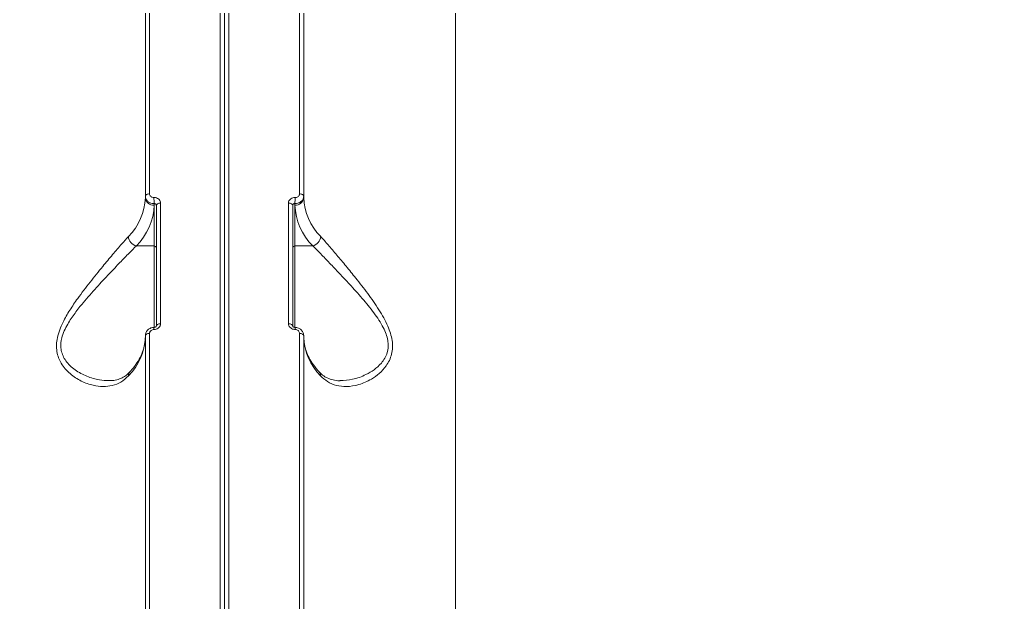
# Model space of a CAD drawing. Header units: millimetres. Extents: x -7151 to 6134, y -5040 to 5562.
# Drawn here: x -74.1 to 149.9, y 1730 to 1862.4 of the extents above; entities that cross this region are included whole.
import ezdxf

# ---------------------------------------------------------------- set-up
doc = ezdxf.new("R2010")
doc.units = ezdxf.units.MM
doc.layers.add('DIKOM_ОБЪЕКТ', color=7, linetype='Continuous')

msp = doc.modelspace()

# ---------------------------------------------------------------- linework, layer by layer
at = {"layer": 'DIKOM_ОБЪЕКТ', "color": 7, "linetype": 'Continuous', "lineweight": 15}
for p, q in [((-28.564, 1548.296), (-28.564, 1963.165)), ((-26.56, 1963.165), (-26.56, 1548.296)), ((-27.562, 1962.65), (-27.562, 1547.781)), ((-45.562, 1822.326), (-45.562, 1893.471)), ((-44.603, 1893.986), (-44.603, 1822.841)), ((-10.521, 1822.841), (-10.521, 1893.986)), ((-9.562, 1893.471), (-9.562, 1822.326)), ((24.94, 1884.297), (24.94, 1584.289)), ((-45.562, 1821.987), (-45.562, 1822.326)), ((-9.562, 1822.326), (-9.562, 1821.987)), ((-43.562, 1820.272), (-43.562, 1820.632)), ((-43.562, 1811.004), (-43.562, 1820.272)), ((-43.062, 1792.803), (-43.062, 1820.232)), ((-42.097, 1820.747), (-42.097, 1793.317)), ((-13.027, 1793.317), (-13.027, 1820.747)), ((-12.062, 1820.232), (-12.062, 1792.803)), ((-11.562, 1820.632), (-11.562, 1820.272)), ((-11.562, 1820.272), (-11.562, 1811.004)), ((-47.612, 1811.004), (-43.562, 1811.004)), ((-43.562, 1792.458), (-43.562, 1811.004)), ((-7.512, 1811.004), (-11.562, 1811.004)), ((-11.562, 1811.004), (-11.562, 1792.446)), ((-45.562, 1719.466), (-45.562, 1790.611)), ((-44.603, 1791.126), (-44.603, 1719.981)), ((-10.521, 1719.981), (-10.521, 1791.126)), ((-9.562, 1790.611), (-9.562, 1719.466))]:
    msp.add_line(p, q, dxfattribs=at)
at = {"layer": 'DIKOM_ОБЪЕКТ', "color": 7, "linetype": 'Continuous', "lineweight": 15, "flags": 128}
for points in [[(-45.562, 1822.326), (-45.544, 1822.424), (-45.49, 1822.519), (-45.402, 1822.606), (-45.283, 1822.683), (-45.139, 1822.747), (-44.973, 1822.796), (-44.792, 1822.828), (-44.603, 1822.841)], [(-9.562, 1822.326), (-9.58, 1822.424), (-9.634, 1822.519), (-9.722, 1822.606), (-9.841, 1822.683), (-9.986, 1822.747), (-10.151, 1822.796), (-10.332, 1822.828), (-10.521, 1822.841)], [(-43.062, 1820.232), (-43.044, 1820.33), (-42.989, 1820.425), (-42.901, 1820.512), (-42.781, 1820.59), (-42.635, 1820.654), (-42.469, 1820.702), (-42.287, 1820.734), (-42.097, 1820.747)], [(-12.062, 1820.232), (-12.08, 1820.33), (-12.135, 1820.425), (-12.223, 1820.512), (-12.343, 1820.59), (-12.489, 1820.654), (-12.656, 1820.702), (-12.837, 1820.734), (-13.027, 1820.747)], [(-43.062, 1792.803), (-43.044, 1792.901), (-42.989, 1792.996), (-42.901, 1793.083), (-42.781, 1793.16), (-42.635, 1793.225), (-42.469, 1793.273), (-42.287, 1793.304), (-42.097, 1793.317)], [(-12.062, 1792.803), (-12.08, 1792.901), (-12.135, 1792.996), (-12.223, 1793.083), (-12.343, 1793.16), (-12.489, 1793.225), (-12.656, 1793.273), (-12.837, 1793.304), (-13.027, 1793.317)], [(-45.562, 1790.611), (-45.544, 1790.709), (-45.49, 1790.803), (-45.402, 1790.891), (-45.283, 1790.968), (-45.139, 1791.032), (-44.973, 1791.081), (-44.792, 1791.112), (-44.603, 1791.126)], [(-9.562, 1790.611), (-9.58, 1790.709), (-9.634, 1790.803), (-9.722, 1790.891), (-9.841, 1790.968), (-9.986, 1791.032), (-10.151, 1791.081), (-10.332, 1791.112), (-10.521, 1791.126)]]:
    msp.add_lwpolyline(points, dxfattribs=at)
at = {"layer": 'DIKOM_ОБЪЕКТ', "color": 7, "linetype": 'Continuous', "lineweight": 15}
for centre, radius, start, end in [((-58.675, 1822.461), 13.122, 314.85899, 357.92732), ((-43.695, 1822.141), 1.874, 184.73325, 274.06473), ((-20.708, 1821.958), 22.893, 179.88508, 183.32042), ((-34.09, 1821.945), 22.567, 356.66471, 0.1497), ((-11.43, 1822.142), 1.874, 265.94532, 355.2567), ((3.552, 1822.461), 13.122, 182.07191, 225.13918), ((-57.332, 1820.771), 13.779, 314.8599, 357.92628), ((2.206, 1820.77), 13.777, 182.07157, 225.14226), ((-47.05, 1813.311), 2.375, 183.65866, 256.29134), ((-8.074, 1813.311), 2.375, 283.71048, 356.34696), ((-43.529, 1810.537), 0.469, 4.75974, 94.01967), ((-11.595, 1810.537), 0.469, 85.9641, 175.25649), ((-41.113, 1792.152), 2.492, 172.24313, 183.42304), ((-13.997, 1792.153), 2.478, 356.5443, 7.78953), ((-58.675, 1790.746), 13.122, 314.85877, 357.92754), ((3.551, 1790.746), 13.122, 182.07168, 225.13941), ((-48.105, 1781.48), 1.315, 138.29289, 181.52408), ((-7.021, 1781.479), 1.316, 358.4809, 41.654)]:
    msp.add_arc(centre, radius, start, end, dxfattribs=at)
for points, knots in [([(-28.563, 1963.65), (-30.584, 1963.643), (-36.443, 1963.623), (-46.138, 1963.465), (-57.637, 1963.122), (-69.113, 1962.616), (-80.558, 1961.947), (-91.963, 1961.117), (-103.32, 1960.126), (-114.62, 1958.975), (-125.854, 1957.665), (-137.015, 1956.196), (-148.094, 1954.57), (-159.082, 1952.787), (-169.971, 1950.85), (-180.753, 1948.76), (-191.42, 1946.518), (-201.964, 1944.126), (-212.377, 1941.585), (-222.652, 1938.899), (-232.78, 1936.067), (-242.753, 1933.094), (-252.565, 1929.98), (-262.208, 1926.729), (-271.675, 1923.342), (-280.958, 1919.822), (-290.052, 1916.173), (-298.948, 1912.395), (-307.64, 1908.493), (-316.122, 1904.469), (-324.387, 1900.326), (-332.429, 1896.067), (-340.242, 1891.696), (-347.82, 1887.215), (-355.157, 1882.628), (-362.249, 1877.938), (-369.088, 1873.149), (-375.671, 1868.265), (-381.992, 1863.288), (-388.046, 1858.223), (-393.829, 1853.074), (-399.336, 1847.843), (-404.564, 1842.537), (-409.507, 1837.157), (-414.163, 1831.709), (-418.527, 1826.196), (-422.597, 1820.623), (-426.368, 1814.994), (-429.842, 1809.314), (-432.995, 1803.584), (-435.333, 1798.966), (-436.51, 1796.245), (-436.849, 1795.463)], [0, 0, 0, 0, 0.0107552, 0.0311878, 0.0516215, 0.0720552, 0.0924884, 0.1129222, 0.1333561, 0.15379, 0.1742241, 0.1946587, 0.215093, 0.2355279, 0.2559631, 0.2763984, 0.2968343, 0.3172703, 0.3377071, 0.358144, 0.3785814, 0.3990192, 0.4194577, 0.4398966, 0.4603357, 0.4807758, 0.5012164, 0.5216576, 0.5420996, 0.5625417, 0.5829848, 0.6034285, 0.6238725, 0.6443172, 0.664762, 0.6852075, 0.705653, 0.7260988, 0.7465444, 0.7669897, 0.7874344, 0.8078782, 0.8283208, 0.8487617, 0.8692001, 0.8896363, 0.9100693, 0.9304984, 0.9509232, 0.9713434, 0.9917579, 1, 1, 1, 1]), ([(-170.269, 1952.01), (-165.948, 1952.79), (-154.306, 1954.89), (-134.999, 1957.79), (-112.336, 1960.541), (-89.184, 1962.654), (-65.614, 1964.107), (-41.696, 1964.873), (-17.958, 1964.938), (5.523, 1964.318), (28.677, 1963.042), (51.882, 1961.092), (75.057, 1958.443), (98.119, 1955.089), (120.56, 1951.104), (142.319, 1946.515), (163.348, 1941.364), (183.991, 1935.568), (204.158, 1929.118), (223.764, 1922.021), (242.379, 1914.434), (259.962, 1906.395), (276.496, 1897.95), (292.25, 1888.961), (307.134, 1879.436), (321.074, 1869.397), (333.764, 1859.064), (345.189, 1848.481), (355.36, 1837.693), (364.461, 1826.526), (372.341, 1814.996), (378.357, 1804.631), (381.158, 1798.09), (382.239, 1795.567)], [0, 0, 0, 0, 0.0192582, 0.0518831, 0.0845332, 0.117158, 0.1507303, 0.1843303, 0.2179029, 0.2505276, 0.2831773, 0.3158024, 0.3493748, 0.3829745, 0.4165472, 0.449172, 0.4818217, 0.5144468, 0.5480193, 0.5816191, 0.6151914, 0.6478161, 0.6804664, 0.7130911, 0.7466635, 0.7802634, 0.8138358, 0.8464606, 0.8791105, 0.9117353, 0.9453077, 0.9789074, 1, 1, 1, 1]), ([(381.791, 1795.326), (381.553, 1795.885), (380.488, 1798.382), (378.287, 1802.779), (375.183, 1808.512), (371.752, 1814.195), (368.025, 1819.829), (364, 1825.407), (359.679, 1830.927), (355.066, 1836.382), (350.166, 1841.77), (344.98, 1847.086), (339.514, 1852.326), (333.771, 1857.487), (327.757, 1862.563), (321.475, 1867.552), (314.93, 1872.45), (308.128, 1877.252), (301.073, 1881.957), (293.771, 1886.558), (286.228, 1891.055), (278.448, 1895.442), (270.439, 1899.717), (262.206, 1903.877), (253.755, 1907.919), (245.093, 1911.839), (236.225, 1915.634), (227.16, 1919.303), (217.903, 1922.842), (208.463, 1926.248), (198.844, 1929.519), (189.056, 1932.653), (179.105, 1935.647), (168.999, 1938.499), (158.745, 1941.207), (148.351, 1943.768), (137.826, 1946.182), (127.175, 1948.446), (116.409, 1950.558), (105.535, 1952.517), (94.56, 1954.322), (83.494, 1955.971), (72.345, 1957.463), (61.12, 1958.796), (49.829, 1959.97), (38.48, 1960.984), (27.081, 1961.838), (15.641, 1962.529), (4.169, 1963.06), (-7.327, 1963.425), (-17.574, 1963.614), (-23.987, 1963.64), (-26.561, 1963.65)], [0, 0, 0, 0, 0.0058769, 0.0262678, 0.0466646, 0.067067, 0.087475, 0.1078878, 0.128305, 0.1487261, 0.1691502, 0.1895772, 0.2100064, 0.2304374, 0.2508698, 0.2713031, 0.291737, 0.3121716, 0.332606, 0.3530404, 0.373475, 0.3939091, 0.4143427, 0.4347762, 0.4552089, 0.4756412, 0.496073, 0.5165039, 0.5369347, 0.5573647, 0.5777943, 0.5982233, 0.6186517, 0.6390797, 0.6595071, 0.6799342, 0.7003609, 0.7207872, 0.7412134, 0.7616387, 0.782064, 0.8024892, 0.8229139, 0.8433384, 0.8637626, 0.8841867, 0.9046107, 0.9250349, 0.9454586, 0.9658823, 0.986306, 1, 1, 1, 1]), ([(-43.562, 1820.632), (-43.71, 1820.639), (-44.082, 1820.657), (-44.645, 1820.857), (-45.151, 1821.24), (-45.496, 1821.749), (-45.54, 1822.134), (-45.562, 1822.326)], [0, 0, 0, 0, 0.1417407, 0.3564051, 0.5709447, 0.7854495, 1, 1, 1, 1]), ([(-44.603, 1822.841), (-44.592, 1822.745), (-44.569, 1822.553), (-44.397, 1822.3), (-44.143, 1822.111), (-43.861, 1822.014), (-43.674, 1822.007), (-43.6, 1822.004)], [0, 0, 0, 0, 0.2141959, 0.4285595, 0.6431792, 0.8580707, 1, 1, 1, 1]), ([(-43.6, 1822.004), (-43.489, 1822), (-43.21, 1821.99), (-42.787, 1821.844), (-42.406, 1821.56), (-42.146, 1821.179), (-42.113, 1820.891), (-42.097, 1820.747)], [0, 0, 0, 0, 0.141914, 0.3567264, 0.5713345, 0.7857422, 1, 1, 1, 1]), ([(-13.027, 1820.747), (-13.02, 1820.841), (-13.002, 1821.079), (-12.822, 1821.438), (-12.482, 1821.758), (-12.031, 1821.971), (-11.693, 1821.993), (-11.524, 1822.004)], [0, 0, 0, 0, 0.1406049, 0.3551178, 0.5699028, 0.7849203, 1, 1, 1, 1]), ([(-9.562, 1822.326), (-9.572, 1822.201), (-9.596, 1821.883), (-9.835, 1821.403), (-10.287, 1820.972), (-10.887, 1820.683), (-11.337, 1820.649), (-11.562, 1820.632)], [0, 0, 0, 0, 0.1407327, 0.3554523, 0.5702539, 0.7851189, 1, 1, 1, 1]), ([(-11.524, 1822.004), (-11.411, 1822.011), (-11.186, 1822.026), (-10.885, 1822.168), (-10.658, 1822.381), (-10.539, 1822.619), (-10.526, 1822.778), (-10.521, 1822.841)], [0, 0, 0, 0, 0.2152115, 0.4301802, 0.6450481, 0.8595396, 1, 1, 1, 1]), ([(-43.062, 1820.232), (-43.067, 1820.28), (-43.079, 1820.376), (-43.165, 1820.499), (-43.292, 1820.589), (-43.432, 1820.633), (-43.525, 1820.632), (-43.562, 1820.632)], [0, 0, 0, 0, 0.21395749, 0.42816397, 0.6428885, 0.85808162, 1, 1, 1, 1]), ([(-11.562, 1820.632), (-11.618, 1820.631), (-11.731, 1820.628), (-11.88, 1820.562), (-11.994, 1820.46), (-12.054, 1820.343), (-12.06, 1820.263), (-12.062, 1820.232)], [0, 0, 0, 0, 0.2153774, 0.4305253, 0.6454167, 0.8596314, 1, 1, 1, 1]), ([(-49.42, 1781.445), (-49.975, 1780.937), (-51.087, 1779.922), (-53.063, 1779.177), (-55.185, 1778.947), (-57.561, 1779.253), (-60.142, 1780.167), (-62.7, 1781.822), (-64.735, 1784.066), (-65.688, 1786.461), (-65.806, 1788.522), (-65.593, 1790.193), (-65.071, 1791.922), (-64.15, 1794.024), (-62.771, 1796.42), (-60.67, 1799.48), (-58.117, 1802.832), (-55.399, 1806.171), (-52.99, 1809.066), (-51.002, 1811.401), (-49.918, 1812.606), (-49.42, 1813.16)], [0, 0, 0, 0, 0.0554749, 0.1110231, 0.166498, 0.2220067, 0.2900252, 0.3579634, 0.4226755, 0.4774083, 0.505248, 0.5330953, 0.5627102, 0.5923752, 0.6404304, 0.6885814, 0.7603271, 0.8320616, 0.8909998, 0.9498682, 1, 1, 1, 1]), ([(-5.705, 1813.16), (-5.149, 1812.542), (-4.037, 1811.306), (-2.061, 1808.973), (0.061, 1806.433), (2.437, 1803.505), (5.018, 1800.217), (7.576, 1796.58), (9.611, 1792.999), (10.563, 1790.04), (10.682, 1787.909), (10.469, 1786.363), (9.947, 1784.947), (9.026, 1783.423), (7.647, 1781.958), (5.546, 1780.476), (2.992, 1779.365), (0.275, 1778.92), (-2.134, 1779.186), (-4.122, 1779.971), (-5.206, 1780.98), (-5.705, 1781.445)], [0, 0, 0, 0, 0.0554758, 0.1110252, 0.1664984, 0.2220066, 0.2900233, 0.3579626, 0.4226756, 0.4774068, 0.5052471, 0.533094, 0.5627081, 0.592374, 0.6404289, 0.6885804, 0.7603259, 0.8320606, 0.8909982, 0.9498664, 1, 1, 1, 1]), ([(-47.612, 1811.004), (-48.137, 1810.487), (-49.273, 1809.365), (-51.354, 1807.217), (-53.866, 1804.587), (-56.712, 1801.541), (-59.385, 1798.528), (-61.601, 1795.745), (-63.052, 1793.601), (-64.036, 1791.691), (-64.691, 1789.86), (-64.835, 1788.339), (-64.643, 1786.999), (-64.317, 1785.983), (-63.372, 1784.364), (-61.536, 1782.675), (-58.857, 1781.272), (-56.231, 1780.488), (-54.59, 1780.411), (-53.893, 1780.378)], [0, 0, 0, 0, 0.06143, 0.1331441, 0.2068022, 0.2939326, 0.383353, 0.4406186, 0.4990508, 0.533041, 0.5679415, 0.6178983, 0.6312062, 0.6623755, 0.6945866, 0.7715352, 0.853517, 0.9377497, 1, 1, 1, 1]), ([(-1.273, 1780.374), (-0.33, 1780.434), (1.618, 1780.56), (4.262, 1781.512), (6.476, 1782.796), (7.928, 1784.069), (8.912, 1785.427), (9.566, 1786.908), (9.711, 1788.355), (9.519, 1789.795), (9.193, 1790.984), (8.247, 1793.12), (6.412, 1795.886), (3.731, 1799.148), (1.047, 1802.122), (-1.453, 1804.791), (-3.663, 1807.104), (-5.746, 1809.258), (-6.918, 1810.417), (-7.512, 1811.004)], [0, 0, 0, 0, 0.0837314, 0.1730445, 0.2302414, 0.2886014, 0.3225496, 0.3574066, 0.4073014, 0.4205922, 0.4517248, 0.4838928, 0.560751, 0.6426296, 0.7267577, 0.7946336, 0.8636887, 0.9308957, 1, 1, 1, 1]), ([(-43.075, 1792.776), (-43.074, 1792.759), (-43.073, 1792.731), (-43.16, 1792.63), (-43.282, 1792.552), (-43.436, 1792.499), (-43.586, 1792.483), (-43.671, 1792.493), (-43.703, 1792.496)], [0, 0, 0, 0, 0.2755795, 0.4590685, 0.609546, 0.7622262, 0.9132357, 1, 1, 1, 1]), ([(-42.097, 1793.317), (-42.104, 1793.223), (-42.122, 1792.984), (-42.302, 1792.619), (-42.642, 1792.286), (-43.093, 1792.056), (-43.431, 1792.021), (-43.6, 1792.003)], [0, 0, 0, 0, 0.1406386, 0.3551136, 0.5698604, 0.7848429, 1, 1, 1, 1]), ([(-11.524, 1792.003), (-11.635, 1792.012), (-11.915, 1792.033), (-12.337, 1792.195), (-12.719, 1792.493), (-12.978, 1792.883), (-13.011, 1793.173), (-13.027, 1793.317)], [0, 0, 0, 0, 0.1418196, 0.3566507, 0.5713114, 0.7856828, 1, 1, 1, 1]), ([(-11.542, 1792.493), (-11.573, 1792.493), (-11.659, 1792.493), (-11.797, 1792.533), (-11.927, 1792.602), (-12.015, 1792.683), (-12.06, 1792.763), (-12.064, 1792.789), (-12.062, 1792.805), (-12.062, 1792.805)], [0, 0, 0, 0, 0.0834463, 0.2336179, 0.3871204, 0.5495088, 0.7301114, 0.9907054, 1, 1, 1, 1]), ([(-43.581, 1792.474), (-43.639, 1792.477), (-43.953, 1792.491), (-44.523, 1792.297), (-45.132, 1791.846), (-45.479, 1791.232), (-45.605, 1790.74), (-45.545, 1790.487), (-45.534, 1790.444)], [0, 0, 0, 0, 0.0538781, 0.2916853, 0.5388104, 0.751443, 0.9573284, 1, 1, 1, 1]), ([(-43.6, 1792.003), (-43.713, 1791.992), (-43.938, 1791.968), (-44.239, 1791.814), (-44.466, 1791.592), (-44.586, 1791.348), (-44.598, 1791.189), (-44.603, 1791.126)], [0, 0, 0, 0, 0.2150806, 0.4301907, 0.6449461, 0.8594262, 1, 1, 1, 1]), ([(-9.581, 1790.645), (-9.577, 1790.696), (-9.553, 1790.968), (-9.74, 1791.45), (-10.151, 1791.996), (-10.763, 1792.357), (-11.266, 1792.516), (-11.528, 1792.484), (-11.544, 1792.482)], [0, 0, 0, 0, 0.0530949, 0.2781528, 0.5037588, 0.7375194, 0.9841682, 1, 1, 1, 1]), ([(-10.521, 1791.126), (-10.533, 1791.222), (-10.555, 1791.416), (-10.727, 1791.676), (-10.981, 1791.875), (-11.263, 1791.983), (-11.45, 1791.998), (-11.524, 1792.003)], [0, 0, 0, 0, 0.2142341, 0.4284965, 0.6430837, 0.8580977, 1, 1, 1, 1]), ([(-45.562, 1790.271), (-45.569, 1790.002), (-45.592, 1789.166), (-45.855, 1787.768), (-46.473, 1786.083), (-47.404, 1784.427), (-48.334, 1783.19), (-48.947, 1782.51), (-49.084, 1782.358)], [0, 0, 0, 0, 0.1027342, 0.318197, 0.5309276, 0.7384703, 0.9415095, 1, 1, 1, 1]), ([(-6.04, 1782.358), (-6.279, 1782.627), (-6.977, 1783.413), (-7.916, 1784.741), (-8.761, 1786.338), (-9.315, 1787.955), (-9.539, 1789.266), (-9.557, 1790.042), (-9.562, 1790.271)], [0, 0, 0, 0, 0.1033897, 0.3019134, 0.5017399, 0.7047524, 0.9124579, 1, 1, 1, 1]), ([(-49.093, 1782.386), (-49.19, 1782.27), (-49.566, 1781.824), (-50.338, 1781.273), (-51.445, 1780.715), (-52.632, 1780.398), (-53.506, 1780.391), (-53.89, 1780.387)], [0, 0, 0, 0, 0.0752402, 0.2906279, 0.5342431, 0.7957321, 1, 1, 1, 1]), ([(-1.273, 1780.373), (-1.323, 1780.369), (-1.9, 1780.322), (-2.893, 1780.5), (-4.17, 1780.916), (-5.202, 1781.529), (-5.778, 1782.11), (-6.036, 1782.37)], [0, 0, 0, 0, 0.0261941, 0.2986291, 0.5705693, 0.8074443, 1, 1, 1, 1])]:
    msp.add_open_spline(points, degree=3, knots=knots, dxfattribs=at)

doc.saveas('drawing.dxf')
